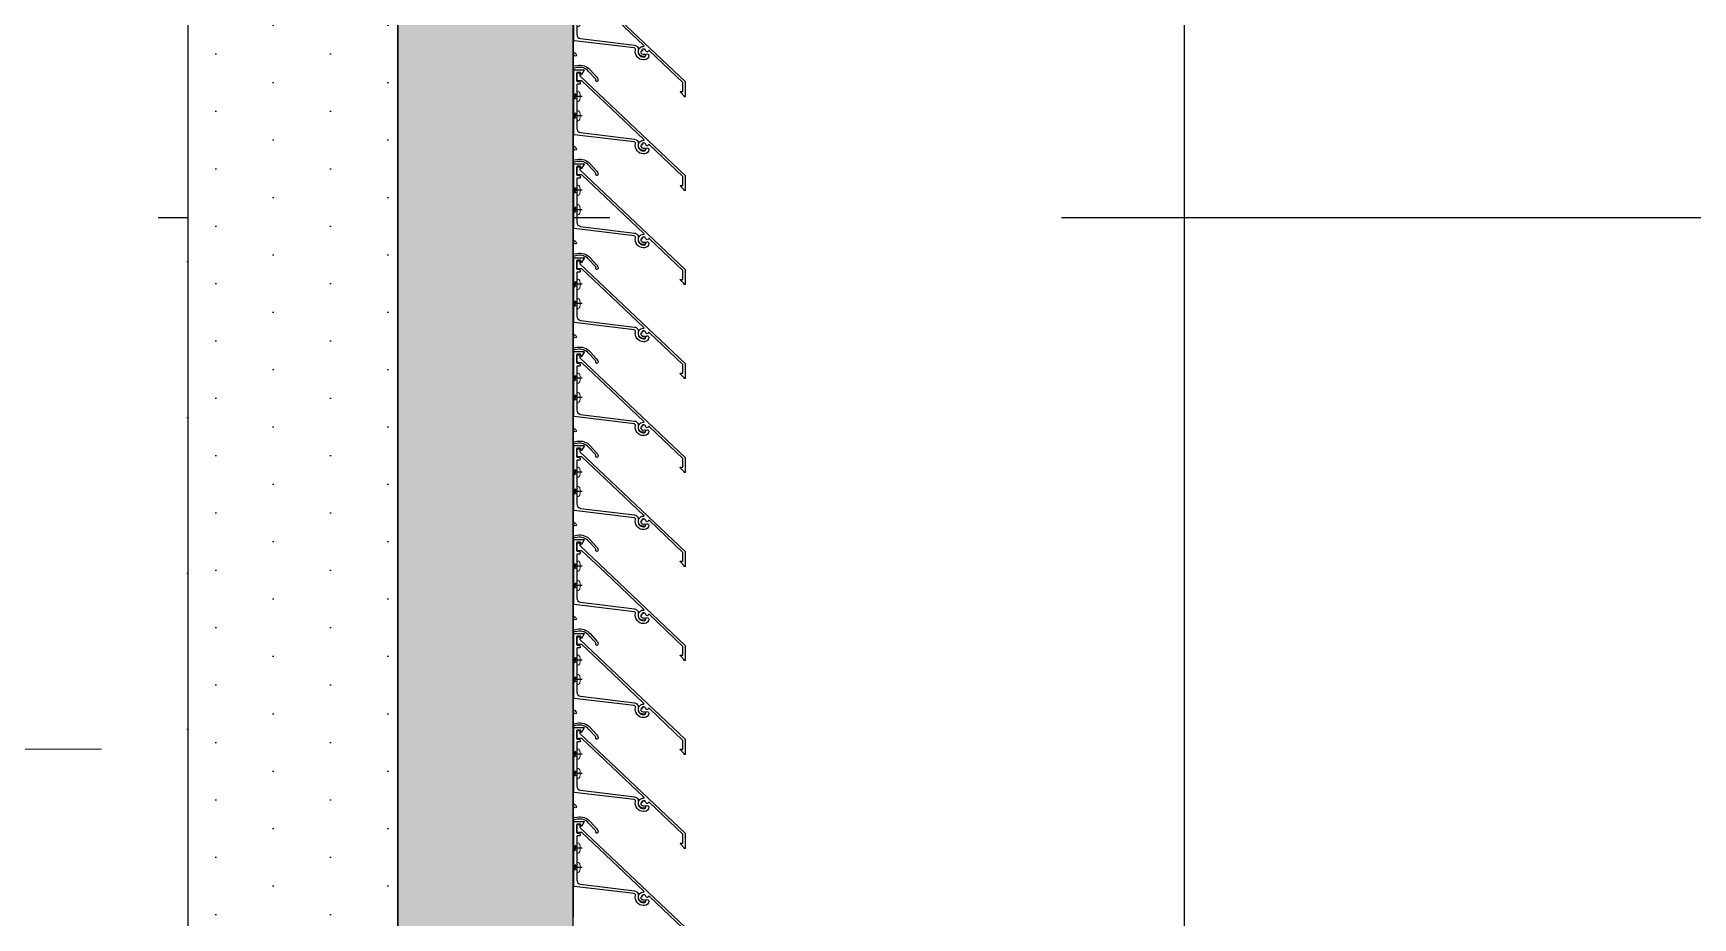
# Model space of a CAD drawing. Header units: millimetres. Extents: x 652937 to 1670132, y 1473552 to 2851037.
# Drawn here: x 720281 to 721429, y 1492168 to 1492780 of the extents above; entities that cross this region are included whole.
import ezdxf
from ezdxf.enums import TextEntityAlignment as Align

# ---------------------------------------------------------------- set-up
doc = ezdxf.new("R2010")
doc.units = ezdxf.units.MM
doc.set_wipeout_variables(frame=1)
for name, pattern in [('CENTER', [50.8, 31.75, -6.35, 6.35, -6.35]), ('HIDDEN', [0.375, 0.25, -0.125]), ('TA_GL_005.00000', [13.75, 5, -1.25, 1.25, -1.25, 5])]:
    doc.linetypes.add(name, pattern=pattern)
for name, color, linetype in [('000 - 0_SYM_DWG_GRID-BUBBLE_MAIN_COLOR_1', 7, 'Continuous'), ('000 - 0_SYM_DWG_GRIDLINE_MAIN_COLOR_251', 7, 'Continuous'), ('010 - ASPG_ACCESSORIES_MAIN_COLOR_1', 7, 'Continuous'), ('010 - ASPG_EXTR_MAIN_COLOR_2', 7, 'Continuous'), ('010 - ASPG_FLASHING_HATCH_', 7, 'Continuous'), ('010 - ASPG_FLASHING_MAIN_COLOR_2', 7, 'Continuous'), ('010 - ASPG_FLASHING_MAIN_COLOR_4', 7, 'Continuous'), ('010 - ASPG_FLASHING_WIPEOUT_', 7, 'Continuous'), ('010 - ASPG_FLASING_WIPEOUT_', 7, 'Continuous'), ('010 - ASPG_FRAMING_CUT_COLOR_4', 7, 'Continuous'), ('010 - ASPG_FRAMING_HATCH_', 7, 'Continuous'), ('010 - ASPG_FRAMING_MAIN_COLOR_2', 7, 'Continuous'), ('010 - ASPG_FRAMING_SUB_COLOR_2', 7, 'Continuous'), ('010 - ASPG_FRAMING_WIPEOUT_', 7, 'Continuous'), ('BOLT & SCREW', 7, 'Continuous'), ('Center Line', 7, 'CENTER'), ('TEXT', 7, 'Continuous')]:
    doc.layers.add(name, color=color, linetype=linetype)
doc.layers.add('010 - ASPG_EXTR_DEF_SUB', color=7, linetype='Continuous', plot=False)
for name, color, linetype, lineweight in [('12-GRID', 7, 'CENTER', 13), ('A-FLOR-E', 7, 'Continuous', 9), ('A-WALL', 7, 'Continuous', 25), ('Part', 7, 'Continuous', 0), ('SCREW', 7, 'Continuous', 5)]:
    doc.layers.add(name, color=color, linetype=linetype, lineweight=lineweight)
doc.styles.add('Arial', font='arial.ttf')
doc.styles.add('TA', font='', dxfattribs={"height": 4.5})
doc.styles.get('TA').set_extended_font_data('Cordia New')

# ---------------------------------------------------------------- blocks, each defined once
blk = doc.blocks.new('3')
at = {"layer": 'Part', "color": 7, "linetype": 'HIDDEN', "lineweight": 0, "ltscale": 5}
for p, q in [((-111.6113, -57.3933), (-125.6067, -57.3928)), ((-111.6114, -57.9383), (-125.6067, -57.9378))]:
    blk.add_line(p, q, dxfattribs=at)
at = {"layer": 'Part', "color": 7, "lineweight": 0}
blk.add_lwpolyline([(-125.6067, -57.9778), (-111.6114, -57.9783), (-111.6113, -57.3533), (-125.6067, -57.3528)], close=True, dxfattribs=at)
blk = doc.blocks.new('*U9146')
at = {"layer": '000 - 0_SYM_DWG_GRIDLINE_MAIN_COLOR_251', "color": 7, "linetype": 'ByBlock', "ltscale": 5}
blk.add_line((30, 0), (-372.229, 0), dxfattribs=at)
at = {"color": 7, "style": 'TA', "flags": 1}
blk.add_attdef('LOCATION', (6, -6), '', height=4.5, rotation=270, dxfattribs=at)
at = {"layer": '000 - 0_SYM_DWG_GRID-BUBBLE_MAIN_COLOR_1', "color": 7, "style": 'Arial'}
blk.add_attdef('GRID-HEAD', text='', height=4, rotation=270, dxfattribs=at).set_placement((56.875, 0), align=Align.MIDDLE_CENTER)
blk = doc.blocks.new('*U9153')
at = {"layer": '000 - 0_SYM_DWG_GRIDLINE_MAIN_COLOR_251', "color": 7, "linetype": 'ByBlock', "ltscale": 5}
blk.add_line((30, 0), (-526.696, 0), dxfattribs=at)
at = {"layer": '000 - 0_SYM_DWG_GRIDLINE_MAIN_COLOR_251', "color": 7}
blk.add_point((-496.696, 0), dxfattribs=at)
at = {"color": 7, "style": 'TA', "flags": 1}
blk.add_attdef('LOCATION', (6, -6), '', height=4.5, rotation=270, dxfattribs=at)
at = {"layer": '000 - 0_SYM_DWG_GRID-BUBBLE_MAIN_COLOR_1', "color": 7, "style": 'Arial'}
blk.add_attdef('GRID-HEAD', text='', height=4, rotation=270, dxfattribs=at).set_placement((98.128, 0), align=Align.MIDDLE_CENTER)
blk = doc.blocks.new('W-1-PP18-ST_ENT3_REV02_20260413-040446_PP18_ENT_3_Y_DIMS')
at = {"layer": '000 - 0_SYM_DWG_GRIDLINE_MAIN_COLOR_251', "color": 7, "linetype": 'TA_GL_005.00000'}
for name, p, xscale, yscale, zscale, rotation in [('*U9146', (20750, 1155.8), 50.00000000000017, 50.00000000000017, 50.00000000000017, 90), ('*U9153', (-4084.8, 0), 50.00000000000004, 50.00000000000004, 50.00000000000004, 180)]:
    blk.add_blockref(name, p, dxfattribs=dict(at, xscale=xscale, yscale=yscale, zscale=zscale, rotation=rotation))
blk = doc.blocks.new('W-1-PP18-ST_ENT3_REV02_20260413-050421_PP18_ENT3_MAIN_PLAN')
at = {"layer": 'A-FLOR-E'}
h = blk.add_hatch(dxfattribs=at)
h.set_pattern_fill('CROSS', scale=50, angle=210.769)
h.set_pattern_definition([(90.0083, (9903.9, -26817.58), (-317.546, 317.454), [158.75, -476.25]), (180.0083, (9983.25, -26738.2), (-317.454, -317.546), [158.75, -476.25])])
h.paths.add_polyline_path([(10552.8, -11720.1), (10552.7, -10920), (11302.5, -10919.9), (11302.6, -11720)], flags=16)
h.paths.add_polyline_path([(18712.4, -10369.2), (18712.7, -10275.1), (20062.2, -10275), (20062.2, -7304.8), (20062.2, 1006.5), (8350.2, 1013.8), (8352.6, -15559), (13097.4, -15549.9), (13097.4, -10370)])
at = {"layer": 'TEXT'}
h = blk.add_hatch(dxfattribs=at)
h.set_pattern_fill('ANSI34', scale=21.831008, angle=305.769)
h.set_pattern_definition([(230.0083, (16484.82, -22407.65), (318.622, -267.277), []), (230.0083, (16387.17, -22416.2), (318.622, -267.277), []), (230.0083, (16289.52, -22424.77), (318.622, -267.277), []), (230.0083, (16191.87, -22433.32), (318.622, -267.277), [])])
h.paths.add_polyline_path([(8351.9, -15550.1), (8350.2, 1004.8), (20060.2, 1006.6), (20061.9, -15548.3)], flags=16)
h.paths.add_polyline_path([(8201.9, -15700.1), (8201.1, 1155.7), (20210.7, 1155.9), (20211.5, -15699.8)])
at = {"layer": 'A-WALL', "color": 7, "lineweight": 13}
blk.add_lwpolyline([(20062.2, 1006.5), (20062.2, -15549.9), (8352.6, -15549.9), (8350.2, 1004.8)], close=True, dxfattribs=at)
at = {"layer": 'A-WALL', "color": 7, "linetype": 'HIDDEN', "lineweight": 13, "ltscale": 8}
blk.add_lwpolyline([(20209.9, 630), (20210.3, -2070.9)], dxfattribs=at)
at = {"color": 7}
blk.add_blockref('W-1-PP18-ST_ENT3_REV02_20260413-040446_PP18_ENT_3_Y_DIMS', (0, 0), dxfattribs=at)
at = {"color": 7, "xscale": 200.000000000001, "yscale": 200.000000000001, "zscale": 200.000000000001, "rotation": 90}
blk.add_blockref('3', (8614.4, 23052.3), dxfattribs=at)
blk = doc.blocks.new('*U9351')
at = {"layer": '12-GRID', "color": 7, "linetype": 'CENTER'}
for p, q in [((0, -6.2), (0, 2.2)), ((-4.2, -2), (4.2, -2))]:
    blk.add_line(p, q, dxfattribs=at)
at = {"layer": 'BOLT & SCREW', "color": 7}
for p, q in [((-0.6, -1.8), (-1.8, -1.6)), ((-0.6, -2.2), (-1.8, -2.4)), ((-0.5, -1.8), (-0.9, -1.6)), ((-0.5, -2.2), (-0.9, -2.4)), ((-0.2, -1.4), (-0.4, -0.2)), ((-0.2, -1.5), (-0.4, -1.1)), ((-0.2, -2.5), (-0.4, -2.9)), ((-0.2, -2.6), (-0.4, -3.8)), ((0.2, -1.4), (0.4, -0.2)), ((0.2, -1.5), (0.4, -1.1)), ((0.4, -2.9), (0.2, -2.5)), ((0.2, -2.6), (0.4, -3.8)), ((0.5, -1.8), (0.9, -1.6)), ((0.5, -2.2), (0.9, -2.4)), ((0.6, -1.8), (1.8, -1.6)), ((0.6, -2.2), (1.8, -2.4))]:
    blk.add_line(p, q, dxfattribs=at)
for points in [[(-1.8, -1.6), (-0.9, -1.6, 0.414214), (-0.4, -1.1), (-0.4, -0.2), (0.4, -0.2), (0.4, -1.1, 0.414214), (0.9, -1.6), (1.8, -1.6), (1.8, -2.4), (0.9, -2.4, 0.414214), (0.4, -2.9), (0.4, -3.8), (-0.4, -3.8), (-0.4, -2.9, 0.414214), (-0.9, -2.4), (-1.8, -2.4)], [(0.2, -2.5, -0.414214), (0.5, -2.2), (0.6, -2.2), (0.6, -1.8), (0.5, -1.8, -0.414214), (0.2, -1.5), (0.2, -1.4), (-0.2, -1.4), (-0.2, -1.5, -0.414214), (-0.5, -1.8), (-0.6, -1.8), (-0.6, -2.2), (-0.5, -2.2, -0.414214), (-0.2, -2.5), (-0.2, -2.6), (0.2, -2.6)]]:
    blk.add_lwpolyline(points, format="xyb", close=True, dxfattribs=at)
blk.add_circle((0, -2), 3.5, dxfattribs=at)
blk = doc.blocks.new('000_ASPG_TYP_FILES_20260218-010703_FRAME_EXTR_')
at = {"layer": '010 - ASPG_FRAMING_HATCH_'}
h = blk.add_hatch(dxfattribs=at)
h.set_pattern_fill('ANSI32', scale=0.1, angle=180)
edge = h.paths.add_edge_path()
edge.add_line((2, 16), (2, 2))
edge.add_line((2, 2), (39.7, 2))
edge.add_arc((39.7, 1.7), 0.3, 0, 90, ccw=False)
edge.add_line((40, 1.7), (40, 0.3))
edge.add_arc((39.7, 0.3), 0.3, -90, 0, ccw=False)
edge.add_line((39.7, 0), (0.3, 0))
edge.add_arc((0.3, 0.3), 0.3, 180, 270, ccw=False)
edge.add_line((0, 0.3), (0, 17.7))
edge.add_arc((0.3, 17.7), 0.3, 90, 180, ccw=False)
edge.add_line((0.3, 18), (22.6, 18))
edge.add_arc((22.6, 18.5), 0.5, 270, 380.2095)
edge.add_arc((26.2, 19.8), 3.35, 182.0638, 200.2095, ccw=False)
edge.add_arc((23.6, 19.7), 0.76, 2.0638, 182.0638, ccw=False)
edge.add_arc((26.2, 19.8), 1.83, 182.0638, 447.9362)
edge.add_arc((26.3, 22.4), 0.76, 87.9362, 267.9362, ccw=False)
edge.add_arc((26.2, 19.8), 3.35, 69.7905, 87.9362, ccw=False)
edge.add_arc((27.5, 23.4), 0.5, 249.7905, 360)
edge.add_line((28, 23.4), (28, 26.7))
edge.add_line((28, 26.7), (28.5, 27.2))
edge.add_line((28.5, 27.2), (28, 27.7))
edge.add_line((28, 27.7), (28, 38.6))
edge.add_line((28, 38.6), (28.5, 39.1))
edge.add_line((28.5, 39.1), (28, 39.6))
edge.add_line((28, 39.6), (28, 42.9))
edge.add_arc((27.5, 42.9), 0.5, 0, 110.2095)
edge.add_arc((26.2, 46.5), 3.35, 272.0638, 290.2095, ccw=False)
edge.add_arc((26.3, 43.9), 0.76, 92.0638, 272.0638, ccw=False)
edge.add_arc((26.2, 46.5), 1.83, 272.0638, 537.9362)
edge.add_arc((23.6, 46.6), 0.76, 177.9362, 357.9362, ccw=False)
edge.add_arc((26.2, 46.5), 3.35, 159.7905, 177.9362, ccw=False)
edge.add_arc((22.6, 47.8), 0.5, 339.7905, 450)
edge.add_line((22.6, 48.3), (0.3, 48.3))
edge.add_arc((0.3, 48.6), 0.3, 180, 270, ccw=False)
edge.add_line((0, 48.6), (0, 60))
edge.add_arc((0.3, 60), 0.3, 90, 180, ccw=False)
edge.add_line((0.3, 60.3), (5, 60.3))
edge.add_line((5, 60.3), (5, 65))
edge.add_arc((5.3, 65), 0.3, 90, 180, ccw=False)
edge.add_line((5.3, 65.3), (30, 65.3))
edge.add_line((30, 65.3), (30, 63.6))
edge.add_arc((29.7, 63.6), 0.3, -90, 0, ccw=False)
edge.add_line((29.7, 63.3), (7.3, 63.3))
edge.add_arc((7.3, 63), 0.3, 90, 180)
edge.add_line((7, 63), (7, 58.3))
edge.add_line((7, 58.3), (2.3, 58.3))
edge.add_arc((2.3, 58), 0.3, 90, 180)
edge.add_line((2, 58), (2, 50.6))
edge.add_arc((2.3, 50.6), 0.3, 180, 270)
edge.add_line((2.3, 50.3), (29.7, 50.3))
edge.add_arc((29.7, 50), 0.3, 0, 90, ccw=False)
edge.add_line((30, 50), (30, 26.7))
edge.add_line((30, 26.7), (30, 16.3))
edge.add_arc((29.7, 16.3), 0.3, -90, 0, ccw=False)
edge.add_line((29.7, 16), (2, 16))
at = {"layer": '010 - ASPG_FRAMING_CUT_COLOR_4', "color": 7}
blk.add_lwpolyline([(2, 16), (2, 2), (39.7, 2, -0.414214), (40, 1.7), (40, 0.3, -0.414214), (39.7, 0), (0.3, 0, -0.414214), (0, 0.3), (0, 17.7, -0.414214), (0.3, 18), (22.6, 18, 0.52173), (23, 18.7, -0.079342), (22.8, 19.7, -1), (24.3, 19.8, 2.296346), (26.2, 21.7, -1), (26.3, 23.2, -0.079342), (27.3, 23, 0.52173), (28, 23.4), (28, 26.7), (28.5, 27.2), (28, 27.7), (28, 38.6), (28.5, 39.1), (28, 39.6), (28, 42.9, 0.52173), (27.3, 43.3, -0.079342), (26.3, 43.1, -1), (26.2, 44.6, 2.296346), (24.3, 46.5, -1), (22.8, 46.6, -0.079342), (23, 47.6, 0.52173), (22.6, 48.3), (0.3, 48.3, -0.414214), (0, 48.6), (0, 60, -0.414214), (0.3, 60.3), (5, 60.3), (5, 65, -0.414214), (5.3, 65.3), (30, 65.3), (30, 63.6, -0.414214), (29.7, 63.3), (7.3, 63.3, 0.414214), (7, 63), (7, 58.3), (2.3, 58.3, 0.414214), (2, 58), (2, 50.6, 0.414214), (2.3, 50.3), (29.7, 50.3, -0.414214), (30, 50), (30, 26.7), (30, 16.3, -0.414214), (29.7, 16)], format="xyb", close=True, dxfattribs=at)
at = {"color": 7}
for p in [(26.2, 48.5), (26.2, 21.8)]:
    blk.add_blockref('*U9351', p, dxfattribs=at)
blk = doc.blocks.new('PZG35-9D5')
at = {"layer": 'Center Line', "color": 7}
blk.add_line((0, 3.7), (0, -10.5), dxfattribs=at)
at = {"layer": 'SCREW', "color": 7}
for p, q in [((-1.4, 0), (-1.4, -1.1)), ((1.4, 0), (1.4, -0.6)), ((-1.9, -1.4), (1.9, -0.9)), ((-1.9, -1.4), (-1.4, -1.1)), ((-1.9, -1.4), (-1.4, -1.7)), ((-1.9, -2.7), (1.9, -2.2)), ((-1.9, -2.7), (-1.4, -2.4)), ((-1.9, -2.7), (-1.4, -3)), ((-1.9, -4), (-1.4, -3.7)), ((-1.9, -4), (-1, -3.9)), ((-1.9, -4), (-1.4, -4.3)), ((-1.4, -1.1), (1.4, -0.6)), ((-1.4, -1.7), (1.4, -1.2)), ((-1.4, -1.7), (-1.4, -2.4)), ((-1.4, -2.4), (1.4, -1.9)), ((-1.4, -3), (1.4, -2.5)), ((-1.4, -3), (-1.4, -3.7)), ((-1.4, -3.7), (-0.8, -3.6)), ((-1.4, -4.3), (-1.4, -8.1)), ((-1.4, -4.3), (-1.2, -4.3)), ((0, -9.5), (-1.4, -8.1)), ((0, -9.5), (1.4, -8.1)), ((0.6, -3.3), (1.4, -3.2)), ((0.7, -3.7), (1.9, -3.5)), ((0.7, -3.9), (1.4, -3.8)), ((0.7, -4.6), (1.4, -4.5)), ((0.7, -5), (1.9, -4.8)), ((0.7, -5.2), (1.4, -5.1)), ((1.9, -0.9), (1.4, -0.6)), ((1.9, -0.9), (1.4, -1.2)), ((1.4, -1.2), (1.4, -1.9)), ((1.9, -2.2), (1.4, -1.9)), ((1.9, -2.2), (1.4, -2.5)), ((1.4, -2.5), (1.4, -3.2)), ((1.9, -3.5), (1.4, -3.2)), ((1.9, -3.5), (1.4, -3.8)), ((1.4, -3.8), (1.4, -4.5)), ((1.9, -4.8), (1.4, -4.5)), ((1.9, -4.8), (1.4, -5.1)), ((1.4, -5.1), (1.4, -8.1))]:
    blk.add_line(p, q, dxfattribs=at)
blk.add_lwpolyline([(0, -9.5), (0.7, -5.2), (0.7, -3.6, 0.417657), (0.4, -3.3, 0.108102), (-0.8, -3.6), (-1.4, -4.7)], format="xyb", dxfattribs=at)
blk = doc.blocks.new('*U9352')
at = {"layer": 'SCREW', "color": 7}
blk.add_lwpolyline([(3, 1.8, 0.09906), (0.8, 2.5), (0.8, 2.3), (-0.8, 2.3), (-0.8, 2.5, 0.09906), (-3, 1.8, 0.266588), (-3.5, 1), (-3.5, 0.2, 0.414214), (-3.3, 0), (3.3, 0, 0.414214), (3.5, 0.2), (3.5, 1, 0.266588)], format="xyb", close=True, dxfattribs=at)
blk.add_blockref('PZG35-9D5', (0, 0), dxfattribs=at)
blk = doc.blocks.new('*U9355')
at = {"color": 7}
blk.add_point((0, 0), dxfattribs=at)
at = {"layer": '010 - ASPG_ACCESSORIES_MAIN_COLOR_1', "color": 7}
blk.add_lwpolyline([(-39.7, -0.6, 0.414214), (-40, -0.9), (-40, -7.4, 0.57735), (-39.7, -7.6), (-36.6, -5.8, 0.767327), (-36.8, -5.3), (-37.9, -5.3, -0.414214), (-38.2, -5), (-38.2, -2.8, -0.414214), (-38, -2.6), (-32.2, -2.6, -0.388879), (-32, -2.8), (-31.8, -4.3, 0.388879), (-31.3, -4.8), (-30.3, -4.8, 0.414214), (-30, -4.5), (-30, -2.9, -0.414214), (-29.7, -2.6), (0.4, -2.6, -0.378969), (3.4, -5.2), (8, -42.5, 0.446593), (11.6, -45.1, -0.489802), (16.1, -48.7), (16.1, -49.4, -0.18248), (15.8, -50, -0.267949), (15.3, -50.2, 1.122115), (15.1, -52.3, 0.405004), (18.1, -49.4), (18.1, -48.7, 0.489805), (11.2, -43.1, -0.446597), (9.9, -42.3), (4.9, -0.8, 0.364176), (4.6, -0.6)], format="xyb", close=True, dxfattribs=at)
at = {"layer": '010 - ASPG_EXTR_DEF_SUB', "color": 7}
for p in [(-40, -0.5), (43.4, -76.9), (43.4, -77.5)]:
    blk.add_point(p, dxfattribs=at)
at = {"layer": '010 - ASPG_EXTR_MAIN_COLOR_2', "color": 7}
blk.add_lwpolyline([(11.4, -48.2), (11.5, -47.4), (12.2, -47.6), (12.3, -46.8, -0.535538), (14.2, -49.2, 0.991572), (15.7, -49.6, 1.157025), (8.8, -48.8, -0.688558), (8.3, -49), (-17.1, -22.2), (-32.3, -6.1), (-32.3, -2.9, 0.414312), (-32.6, -2.6), (-37.5, -2.6, 0.414116), (-37.8, -2.9), (-37.8, -4.3, 0.414214), (-37.5, -4.6), (-36, -4.6, -0.205895), (-35.8, -4.7), (33.2, -77.5), (43.1, -77.5, 0.668179), (43.4, -77), (40.5, -74.2, 0.668179), (40, -74.4), (40, -76), (33.9, -76), (11.9, -52.8, -0.558354), (12.1, -52, 0.766275), (12, -50.4, -0.438583), (10.7, -48.1)], format="xyb", close=True, dxfattribs=at)
at = {"layer": 'SCREW', "color": 7, "rotation": 180}
for p in [(-21.6, -2.5), (-8.2, -2.5)]:
    blk.add_blockref('*U9352', p, dxfattribs=at)
blk = doc.blocks.new('*U8775')
at = {"color": 7}
blk.add_wipeout([(1846.3, 4), (60, 4), (60, 69.3), (1846.3, 69.3)], dxfattribs=at).dxf.layer = '010 - ASPG_FRAMING_WIPEOUT_'
at = {"layer": '010 - ASPG_FRAMING_MAIN_COLOR_2', "color": 7}
blk.add_lwpolyline([(1816.3, 69.3), (90, 69.3), (90, 6), (1816.3, 6)], close=True, dxfattribs=at)
at = {"layer": '010 - ASPG_FRAMING_SUB_COLOR_2', "color": 7}
for points in [[(1846.3, 4), (60, 4), (60, 69.3), (1846.3, 69.3)], [(60, 2), (60, 4), (1846.3, 4), (1846.3, 2)]]:
    blk.add_lwpolyline(points, close=True, dxfattribs=at)
at = {"color": 7, "rotation": 180}
for p in [(116.3, 69.3), (181.3, 69.3), (246.3, 69.3), (311.3, 69.3), (376.3, 69.3), (441.3, 69.3), (506.3, 69.3), (571.3, 69.3), (636.3, 69.3), (701.3, 69.3)]:
    blk.add_blockref('*U9355', p, dxfattribs=at)
at = {"color": 7}
blk.add_blockref('000_ASPG_TYP_FILES_20260218-010703_FRAME_EXTR_', (60, 4), dxfattribs=at)
blk = doc.blocks.new('*U8776')
at = {"layer": '010 - ASPG_EXTR_DEF_SUB', "color": 7}
for p in [(1105, 0), (1170, 0), (1235, 0), (1300, 0), (1365, 0), (1430, 0), (1495, 0), (1560, 0), (1625, 0)]:
    blk.add_point(p, dxfattribs=at)
at = {"layer": '010 - ASPG_EXTR_MAIN_COLOR_2', "color": 7}
for points in [[(1072.5, 68.6), (1080.9, 68.6, -0.607385), (1081.4, 67.6, -0.045829), (1062.8, 45.8, -0.560492)], [(1050.6, 33.1, 0.077048), (1083.7, 68.4, -0.247674), (1084, 68.6), (1086, 68.6, -0.044131), (1086.5, 68.5, -0.125846), (1089, 67.2, -0.098851), (1089.8, 66, -0.205828), (1089.8, 61.2, -0.115116), (1086.4, 57.2, 0.822373), (1087.5, 56.1, 0.109185), (1091.1, 60.6, 0.208323), (1091.2, 66.6, 0.100528), (1090, 68.3, 0.145116), (1086.3, 70.1), (1070.8, 70.1, 0.433659)]]:
    blk.add_lwpolyline(points, format="xyb", dxfattribs=at)
for points in [[(1135.8, 70.1, 0.433659), (1135.5, 69.7), (1135.8, 64, 0.082069), (1135.9, 63.9, 0.720654), (1137.3, 64, 0.079224), (1137.3, 64.1), (1137.1, 68.1, -0.433659), (1137.5, 68.6), (1145.9, 68.6, -0.607385), (1146.4, 67.6, -0.045829), (1127.8, 45.8, -0.560492), (1127.3, 45.9, 0.31786), (1124.2, 48.2, 0.953288), (1124.1, 46.7, -2.423004), (1122.3, 44.9, 0.952315), (1120.7, 44.8, 0.300821), (1122.9, 41.8, -0.560492), (1123, 41.3, -0.019425), (1113.6, 33.5, -0.552501), (1113.1, 33.6, 0.344461), (1110, 36.3, 0.952015), (1109.9, 34.8, -2.423186), (1108, 33, 0.952015), (1106.5, 32.8, 0.2854), (1108.5, 29.9, -0.553378), (1108.6, 29.4, 0.030674), (1093.5, 15.1, 0.4171), (1094.1, 5.3, 0.935553), (1095.1, 6.4, -0.43441), (1094.8, 14.3, -0.014998), (1101.9, 21.5, -0.738349), (1104.9, 19.8, 0.004917), (1101.8, 4.8, 0.263611), (1104.9, -4.5), (1110, -9.1, 0.125884), (1111.3, -9.8, 0.044275), (1112.1, -9.9, 1.107655), (1112.1, -8.3, -0.215596), (1111, -8), (1105.9, -3.3, -0.263611), (1103.3, 4.5, -0.004855), (1106.3, 19.3, 0.23396), (1105.8, 22, -0.24081), (1105.7, 24.9, -0.104157), (1105.8, 25), (1108, 26.9, -0.229021), (1110.7, 26.9, -0.381721), (1115.3, 9.1, 0.977382), (1116.6, 8.4, 0.361105), (1112.4, 27.5, -0.496126), (1112.4, 30.7, 0.003188), (1114.1, 31.9, -0.002827), (1115.6, 33.1, 0.077048), (1148.7, 68.4, -0.247674), (1149, 68.6), (1151, 68.6, -0.044131), (1151.5, 68.5, -0.125846), (1154, 67.2, -0.098851), (1154.8, 66, -0.205828), (1154.8, 61.2, -0.115116), (1151.4, 57.2, 0.822373), (1152.5, 56.1, 0.109185), (1156.1, 60.6, 0.208323), (1156.2, 66.6, 0.100528), (1155, 68.3, 0.145116), (1151.3, 70.1)], [(1200.8, 70.1, 0.433659), (1200.5, 69.7), (1200.8, 64, 0.082069), (1200.9, 63.9, 0.720654), (1202.3, 64, 0.079224), (1202.3, 64.1), (1202.1, 68.1, -0.433659), (1202.5, 68.6), (1210.9, 68.6, -0.607385), (1211.4, 67.6, -0.045829), (1192.8, 45.8, -0.560492), (1192.3, 45.9, 0.31786), (1189.2, 48.2, 0.953288), (1189.1, 46.7, -2.423004), (1187.3, 44.9, 0.952315), (1185.7, 44.8, 0.300821), (1187.9, 41.8, -0.560492), (1188, 41.3, -0.019425), (1178.6, 33.5, -0.552501), (1178.1, 33.6, 0.344461), (1175, 36.3, 0.952015), (1174.9, 34.8, -2.423186), (1173, 33, 0.952015), (1171.5, 32.8, 0.2854), (1173.5, 29.9, -0.553378), (1173.6, 29.4, 0.030674), (1158.5, 15.1, 0.4171), (1159.1, 5.3, 0.935553), (1160.1, 6.4, -0.43441), (1159.8, 14.3, -0.014998), (1166.9, 21.5, -0.738349), (1169.9, 19.8, 0.004917), (1166.8, 4.8, 0.263611), (1169.9, -4.5), (1175, -9.1, 0.125884), (1176.3, -9.8, 0.044275), (1177.1, -9.9, 1.107655), (1177.1, -8.3, -0.215596), (1176, -8), (1170.9, -3.3, -0.263611), (1168.3, 4.5, -0.004855), (1171.3, 19.3, 0.23396), (1170.8, 22, -0.24081), (1170.7, 24.9, -0.104157), (1170.8, 25), (1173, 26.9, -0.229021), (1175.7, 26.9, -0.381721), (1180.3, 9.1, 0.977382), (1181.6, 8.4, 0.361105), (1177.4, 27.5, -0.496126), (1177.4, 30.7, 0.003188), (1179.1, 31.9, -0.002827), (1180.6, 33.1, 0.077048), (1213.7, 68.4, -0.247674), (1214, 68.6), (1216, 68.6, -0.044131), (1216.5, 68.5, -0.125846), (1219, 67.2, -0.098851), (1219.8, 66, -0.205828), (1219.8, 61.2, -0.115116), (1216.4, 57.2, 0.822373), (1217.5, 56.1, 0.109185), (1221.1, 60.6, 0.208323), (1221.2, 66.6, 0.100528), (1220, 68.3, 0.145116), (1216.3, 70.1)], [(1265.8, 70.1, 0.433659), (1265.5, 69.7), (1265.8, 64, 0.082069), (1265.9, 63.9, 0.720654), (1267.3, 64, 0.079224), (1267.3, 64.1), (1267.1, 68.1, -0.433659), (1267.5, 68.6), (1275.9, 68.6, -0.607385), (1276.4, 67.6, -0.045829), (1257.8, 45.8, -0.560492), (1257.3, 45.9, 0.31786), (1254.2, 48.2, 0.953288), (1254.1, 46.7, -2.423004), (1252.3, 44.9, 0.952315), (1250.7, 44.8, 0.300821), (1252.9, 41.8, -0.560492), (1253, 41.3, -0.019425), (1243.6, 33.5, -0.552501), (1243.1, 33.6, 0.344461), (1240, 36.3, 0.952015), (1239.9, 34.8, -2.423186), (1238, 33, 0.952015), (1236.5, 32.8, 0.2854), (1238.5, 29.9, -0.553378), (1238.6, 29.4, 0.030674), (1223.5, 15.1, 0.4171), (1224.1, 5.3, 0.935553), (1225.1, 6.4, -0.43441), (1224.8, 14.3, -0.014998), (1231.9, 21.5, -0.738349), (1234.9, 19.8, 0.004917), (1231.8, 4.8, 0.263611), (1234.9, -4.5), (1240, -9.1, 0.125884), (1241.3, -9.8, 0.044275), (1242.1, -9.9, 1.107655), (1242.1, -8.3, -0.215596), (1241, -8), (1235.9, -3.3, -0.263611), (1233.3, 4.5, -0.004855), (1236.3, 19.3, 0.23396), (1235.8, 22, -0.24081), (1235.7, 24.9, -0.104157), (1235.8, 25), (1238, 26.9, -0.229021), (1240.7, 26.9, -0.381721), (1245.3, 9.1, 0.977382), (1246.6, 8.4, 0.361105), (1242.4, 27.5, -0.496126), (1242.4, 30.7, 0.003188), (1244.1, 31.9, -0.002827), (1245.6, 33.1, 0.077048), (1278.7, 68.4, -0.247674), (1279, 68.6), (1281, 68.6, -0.044131), (1281.5, 68.5, -0.125846), (1284, 67.2, -0.098851), (1284.8, 66, -0.205828), (1284.8, 61.2, -0.115116), (1281.4, 57.2, 0.822373), (1282.5, 56.1, 0.109185), (1286.1, 60.6, 0.208323), (1286.2, 66.6, 0.100528), (1285, 68.3, 0.145116), (1281.3, 70.1)], [(1330.8, 70.1, 0.433659), (1330.5, 69.7), (1330.8, 64, 0.082069), (1330.9, 63.9, 0.720654), (1332.3, 64, 0.079224), (1332.3, 64.1), (1332.1, 68.1, -0.433659), (1332.5, 68.6), (1340.9, 68.6, -0.607385), (1341.4, 67.6, -0.045829), (1322.8, 45.8, -0.560492), (1322.3, 45.9, 0.31786), (1319.2, 48.2, 0.953288), (1319.1, 46.7, -2.423004), (1317.3, 44.9, 0.952315), (1315.7, 44.8, 0.300821), (1317.9, 41.8, -0.560492), (1318, 41.3, -0.019425), (1308.6, 33.5, -0.552501), (1308.1, 33.6, 0.344461), (1305, 36.3, 0.952015), (1304.9, 34.8, -2.423186), (1303, 33, 0.952015), (1301.5, 32.8, 0.2854), (1303.5, 29.9, -0.553378), (1303.6, 29.4, 0.030674), (1288.5, 15.1, 0.4171), (1289.1, 5.3, 0.935553), (1290.1, 6.4, -0.43441), (1289.8, 14.3, -0.014998), (1296.9, 21.5, -0.738349), (1299.9, 19.8, 0.004917), (1296.8, 4.8, 0.263611), (1299.9, -4.5), (1305, -9.1, 0.125884), (1306.3, -9.8, 0.044275), (1307.1, -9.9, 1.107655), (1307.1, -8.3, -0.215596), (1306, -8), (1300.9, -3.3, -0.263611), (1298.3, 4.5, -0.004855), (1301.3, 19.3, 0.23396), (1300.8, 22, -0.24081), (1300.7, 24.9, -0.104157), (1300.8, 25), (1303, 26.9, -0.229021), (1305.7, 26.9, -0.381721), (1310.3, 9.1, 0.977382), (1311.6, 8.4, 0.361105), (1307.4, 27.5, -0.496126), (1307.4, 30.7, 0.003188), (1309.1, 31.9, -0.002827), (1310.6, 33.1, 0.077048), (1343.7, 68.4, -0.247674), (1344, 68.6), (1346, 68.6, -0.044131), (1346.5, 68.5, -0.125846), (1349, 67.2, -0.098851), (1349.8, 66, -0.205828), (1349.8, 61.2, -0.115116), (1346.4, 57.2, 0.822373), (1347.5, 56.1, 0.109185), (1351.1, 60.6, 0.208323), (1351.2, 66.6, 0.100528), (1350, 68.3, 0.145116), (1346.3, 70.1)], [(1395.8, 70.1, 0.433659), (1395.5, 69.7), (1395.8, 64, 0.082069), (1395.9, 63.9, 0.720654), (1397.3, 64, 0.079224), (1397.3, 64.1), (1397.1, 68.1, -0.433659), (1397.5, 68.6), (1405.9, 68.6, -0.607385), (1406.4, 67.6, -0.045829), (1387.8, 45.8, -0.560492), (1387.3, 45.9, 0.31786), (1384.2, 48.2, 0.953288), (1384.1, 46.7, -2.423004), (1382.3, 44.9, 0.952315), (1380.7, 44.8, 0.300821), (1382.9, 41.8, -0.560492), (1383, 41.3, -0.019425), (1373.6, 33.5, -0.552501), (1373.1, 33.6, 0.344461), (1370, 36.3, 0.952015), (1369.9, 34.8, -2.423186), (1368, 33, 0.952015), (1366.5, 32.8, 0.2854), (1368.5, 29.9, -0.553378), (1368.6, 29.4, 0.030674), (1353.5, 15.1, 0.4171), (1354.1, 5.3, 0.935553), (1355.1, 6.4, -0.43441), (1354.8, 14.3, -0.014998), (1361.9, 21.5, -0.738349), (1364.9, 19.8, 0.004917), (1361.8, 4.8, 0.263611), (1364.9, -4.5), (1370, -9.1, 0.125884), (1371.3, -9.8, 0.044275), (1372.1, -9.9, 1.107655), (1372.1, -8.3, -0.215596), (1371, -8), (1365.9, -3.3, -0.263611), (1363.3, 4.5, -0.004855), (1366.3, 19.3, 0.23396), (1365.8, 22, -0.24081), (1365.7, 24.9, -0.104157), (1365.8, 25), (1368, 26.9, -0.229021), (1370.7, 26.9, -0.381721), (1375.3, 9.1, 0.977382), (1376.6, 8.4, 0.361105), (1372.4, 27.5, -0.496126), (1372.4, 30.7, 0.003188), (1374.1, 31.9, -0.002827), (1375.6, 33.1, 0.077048), (1408.7, 68.4, -0.247674), (1409, 68.6), (1411, 68.6, -0.044131), (1411.5, 68.5, -0.125846), (1414, 67.2, -0.098851), (1414.8, 66, -0.205828), (1414.8, 61.2, -0.115116), (1411.4, 57.2, 0.822373), (1412.5, 56.1, 0.109185), (1416.1, 60.6, 0.208323), (1416.2, 66.6, 0.100528), (1415, 68.3, 0.145116), (1411.3, 70.1)], [(1460.8, 70.1, 0.433659), (1460.5, 69.7), (1460.8, 64, 0.082069), (1460.9, 63.9, 0.720654), (1462.3, 64, 0.079224), (1462.3, 64.1), (1462.1, 68.1, -0.433659), (1462.5, 68.6), (1470.9, 68.6, -0.607385), (1471.4, 67.6, -0.045829), (1452.8, 45.8, -0.560492), (1452.3, 45.9, 0.31786), (1449.2, 48.2, 0.953288), (1449.1, 46.7, -2.423004), (1447.3, 44.9, 0.952315), (1445.7, 44.8, 0.300821), (1447.9, 41.8, -0.560492), (1448, 41.3, -0.019425), (1438.6, 33.5, -0.552501), (1438.1, 33.6, 0.344461), (1435, 36.3, 0.952015), (1434.9, 34.8, -2.423186), (1433, 33, 0.952015), (1431.5, 32.8, 0.2854), (1433.5, 29.9, -0.553378), (1433.6, 29.4, 0.030674), (1418.5, 15.1, 0.4171), (1419.1, 5.3, 0.935553), (1420.1, 6.4, -0.43441), (1419.8, 14.3, -0.014998), (1426.9, 21.5, -0.738349), (1429.9, 19.8, 0.004917), (1426.8, 4.8, 0.263611), (1429.9, -4.5), (1435, -9.1, 0.125884), (1436.3, -9.8, 0.044275), (1437.1, -9.9, 1.107655), (1437.1, -8.3, -0.215596), (1436, -8), (1430.9, -3.3, -0.263611), (1428.3, 4.5, -0.004855), (1431.3, 19.3, 0.23396), (1430.8, 22, -0.24081), (1430.7, 24.9, -0.104157), (1430.8, 25), (1433, 26.9, -0.229021), (1435.7, 26.9, -0.381721), (1440.3, 9.1, 0.977382), (1441.6, 8.4, 0.361105), (1437.4, 27.5, -0.496126), (1437.4, 30.7, 0.003188), (1439.1, 31.9, -0.002827), (1440.6, 33.1, 0.077048), (1473.7, 68.4, -0.247674), (1474, 68.6), (1476, 68.6, -0.044131), (1476.5, 68.5, -0.125846), (1479, 67.2, -0.098851), (1479.8, 66, -0.205828), (1479.8, 61.2, -0.115116), (1476.4, 57.2, 0.822373), (1477.5, 56.1, 0.109185), (1481.1, 60.6, 0.208323), (1481.2, 66.6, 0.100528), (1480, 68.3, 0.145116), (1476.3, 70.1)], [(1525.8, 70.1, 0.433659), (1525.5, 69.7), (1525.8, 64, 0.082069), (1525.9, 63.9, 0.720654), (1527.3, 64, 0.079224), (1527.3, 64.1), (1527.1, 68.1, -0.433659), (1527.5, 68.6), (1535.9, 68.6, -0.607385), (1536.4, 67.6, -0.045829), (1517.8, 45.8, -0.560492), (1517.3, 45.9, 0.31786), (1514.2, 48.2, 0.953288), (1514.1, 46.7, -2.423004), (1512.3, 44.9, 0.952315), (1510.7, 44.8, 0.300821), (1512.9, 41.8, -0.560492), (1513, 41.3, -0.019425), (1503.6, 33.5, -0.552501), (1503.1, 33.6, 0.344461), (1500, 36.3, 0.952015), (1499.9, 34.8, -2.423186), (1498, 33, 0.952015), (1496.5, 32.8, 0.2854), (1498.5, 29.9, -0.553378), (1498.6, 29.4, 0.030674), (1483.5, 15.1, 0.4171), (1484.1, 5.3, 0.935553), (1485.1, 6.4, -0.43441), (1484.8, 14.3, -0.014998), (1491.9, 21.5, -0.738349), (1494.9, 19.8, 0.004917), (1491.8, 4.8, 0.263611), (1494.9, -4.5), (1500, -9.1, 0.125884), (1501.3, -9.8, 0.044275), (1502.1, -9.9, 1.107655), (1502.1, -8.3, -0.215596), (1501, -8), (1495.9, -3.3, -0.263611), (1493.3, 4.5, -0.004855), (1496.3, 19.3, 0.23396), (1495.8, 22, -0.24081), (1495.7, 24.9, -0.104157), (1495.8, 25), (1498, 26.9, -0.229021), (1500.7, 26.9, -0.381721), (1505.3, 9.1, 0.977382), (1506.6, 8.4, 0.361105), (1502.4, 27.5, -0.496126), (1502.4, 30.7, 0.003188), (1504.1, 31.9, -0.002827), (1505.6, 33.1, 0.077048), (1538.7, 68.4, -0.247674), (1539, 68.6), (1541, 68.6, -0.044131), (1541.5, 68.5, -0.125846), (1544, 67.2, -0.098851), (1544.8, 66, -0.205828), (1544.8, 61.2, -0.115116), (1541.4, 57.2, 0.822373), (1542.5, 56.1, 0.109185), (1546.1, 60.6, 0.208323), (1546.2, 66.6, 0.100528), (1545, 68.3, 0.145116), (1541.3, 70.1)], [(1590.8, 70.1, 0.433659), (1590.5, 69.7), (1590.8, 64, 0.082069), (1590.9, 63.9, 0.720654), (1592.3, 64, 0.079224), (1592.3, 64.1), (1592.1, 68.1, -0.433659), (1592.5, 68.6), (1600.9, 68.6, -0.607385), (1601.4, 67.6, -0.045829), (1582.8, 45.8, -0.560492), (1582.3, 45.9, 0.31786), (1579.2, 48.2, 0.953288), (1579.1, 46.7, -2.423004), (1577.3, 44.9, 0.952315), (1575.7, 44.8, 0.300821), (1577.9, 41.8, -0.560492), (1578, 41.3, -0.019425), (1568.6, 33.5, -0.552501), (1568.1, 33.6, 0.344461), (1565, 36.3, 0.952015), (1564.9, 34.8, -2.423186), (1563, 33, 0.952015), (1561.5, 32.8, 0.2854), (1563.5, 29.9, -0.553378), (1563.6, 29.4, 0.030674), (1548.5, 15.1, 0.4171), (1549.1, 5.3, 0.935553), (1550.1, 6.4, -0.43441), (1549.8, 14.3, -0.014998), (1556.9, 21.5, -0.738349), (1559.9, 19.8, 0.004917), (1556.8, 4.8, 0.263611), (1559.9, -4.5), (1565, -9.1, 0.125884), (1566.3, -9.8, 0.044275), (1567.1, -9.9, 1.107655), (1567.1, -8.3, -0.215596), (1566, -8), (1560.9, -3.3, -0.263611), (1558.3, 4.5, -0.004855), (1561.3, 19.3, 0.23396), (1560.8, 22, -0.24081), (1560.7, 24.9, -0.104157), (1560.8, 25), (1563, 26.9, -0.229021), (1565.7, 26.9, -0.381721), (1570.3, 9.1, 0.977382), (1571.6, 8.4, 0.361105), (1567.4, 27.5, -0.496126), (1567.4, 30.7, 0.003188), (1569.1, 31.9, -0.002827), (1570.6, 33.1, 0.077048), (1603.7, 68.4, -0.247674), (1604, 68.6), (1606, 68.6, -0.044131), (1606.5, 68.5, -0.125846), (1609, 67.2, -0.098851), (1609.8, 66, -0.205828), (1609.8, 61.2, -0.115116), (1606.4, 57.2, 0.822373), (1607.5, 56.1, 0.109185), (1611.1, 60.6, 0.208323), (1611.2, 66.6, 0.100528), (1610, 68.3, 0.145116), (1606.3, 70.1)], [(1655.8, 70.1, 0.433659), (1655.5, 69.7), (1655.8, 64, 0.082069), (1655.9, 63.9, 0.720654), (1657.3, 64, 0.079224), (1657.3, 64.1), (1657.1, 68.1, -0.433659), (1657.5, 68.6), (1665.9, 68.6, -0.607385), (1666.4, 67.6, -0.045829), (1647.8, 45.8, -0.560492), (1647.3, 45.9, 0.31786), (1644.2, 48.2, 0.953288), (1644.1, 46.7, -2.423004), (1642.3, 44.9, 0.952315), (1640.7, 44.8, 0.300821), (1642.9, 41.8, -0.560492), (1643, 41.3, -0.019425), (1633.6, 33.5, -0.552501), (1633.1, 33.6, 0.344461), (1630, 36.3, 0.952015), (1629.9, 34.8, -2.423186), (1628, 33, 0.952015), (1626.5, 32.8, 0.2854), (1628.5, 29.9, -0.553378), (1628.6, 29.4, 0.030674), (1613.5, 15.1, 0.4171), (1614.1, 5.3, 0.935553), (1615.1, 6.4, -0.43441), (1614.8, 14.3, -0.014998), (1621.9, 21.5, -0.738349), (1624.9, 19.8, 0.004917), (1621.8, 4.8, 0.263611), (1624.9, -4.5), (1630, -9.1, 0.125884), (1631.3, -9.8, 0.044275), (1632.1, -9.9, 1.107655), (1632.1, -8.3, -0.215596), (1631, -8), (1625.9, -3.3, -0.263611), (1623.3, 4.5, -0.004855), (1626.3, 19.3, 0.23396), (1625.8, 22, -0.24081), (1625.7, 24.9, -0.104157), (1625.8, 25), (1628, 26.9, -0.229021), (1630.7, 26.9, -0.381721), (1635.3, 9.1, 0.977382), (1636.6, 8.4, 0.361105), (1632.4, 27.5, -0.496126), (1632.4, 30.7, 0.003188), (1634.1, 31.9, -0.002827), (1635.6, 33.1, 0.077048), (1668.7, 68.4, -0.247674), (1669, 68.6), (1671, 68.6, -0.044131), (1671.5, 68.5, -0.125846), (1674, 67.2, -0.098851), (1674.8, 66, -0.205828), (1674.8, 61.2, -0.115116), (1671.4, 57.2, 0.822373), (1672.5, 56.1, 0.109185), (1676.1, 60.6, 0.208323), (1676.2, 66.6, 0.100528), (1675, 68.3, 0.145116), (1671.3, 70.1)]]:
    blk.add_lwpolyline(points, format="xyb", close=True, dxfattribs=at)
at = {"color": 7, "rotation": 179.999999999989}
for p in [(1124.1, 42.9), (1189.1, 42.9), (1254.1, 42.9), (1319.1, 42.9), (1384.1, 42.9), (1449.1, 42.9), (1514.1, 42.9), (1579.1, 42.9), (1644.1, 42.9), (1109.9, 30.9), (1174.9, 30.9), (1239.9, 30.9), (1304.9, 30.9), (1369.9, 30.9), (1434.9, 30.9), (1499.9, 30.9), (1564.9, 30.9), (1629.9, 30.9)]:
    blk.add_blockref('*U9351', p, dxfattribs=at)
blk = doc.blocks.new('W-1-PP18-ST_ENT3_REV02_20260413-054934_PP18_ENT3_ASPG_MAIN_PL')
at = {"color": 7, "xscale": -1, "rotation": 270}
blk.add_blockref('*U8775', (20258, -574), dxfattribs=at)
at = {"color": 7, "xscale": -1, "rotation": 90}
blk.add_blockref('*U8776', (20334.7, 1207.1), dxfattribs=at)
blk = doc.blocks.new('*U9050')
at = {"color": 7}
blk.add_wipeout([(0, -52), (1725, -52), (1579.9, -197.1), (0, -197.1)], dxfattribs=at).dxf.layer = '010 - ASPG_FLASHING_WIPEOUT_'
at = {"layer": '010 - ASPG_FLASHING_HATCH_'}
h = blk.add_hatch(dxfattribs=at)
h.set_pattern_fill('DOTS', scale=0.5)
h.set_pattern_definition([(0, (0, 0), (19.84375, 39.6875), [0, -39.6875])])
h.paths.add_polyline_path([(0, -52), (1725, -52), (1579.9, -197.1), (0, -197.1)])
at = {"layer": '010 - ASPG_FLASHING_MAIN_COLOR_2', "color": 7}
blk.add_lwpolyline([(0, -52), (1725, -52), (1579.9, -197.1), (0, -197.1)], close=True, dxfattribs=at)
at = {"color": 7}
blk.add_wipeout([(0, 69.3), (1846.3, 69.3), (1725, -52), (0, -52)], dxfattribs=at).dxf.layer = '010 - ASPG_FLASING_WIPEOUT_'
at = {"layer": '010 - ASPG_FLASHING_HATCH_'}
h = blk.add_hatch(dxfattribs=at)
h.set_pattern_fill('DOTS', scale=0.1)
h.set_pattern_definition([(0, (0, 0), (3.96875, 7.9375), [0, -7.9375])])
h.paths.add_polyline_path([(0, 69.3), (1846.3, 69.3), (1725, -52), (0, -52)])
at = {"layer": '010 - ASPG_FLASHING_MAIN_COLOR_4', "color": 7}
blk.add_lwpolyline([(0, 69.3), (1846.3, 69.3), (1725, -52), (0, -52)], close=True, dxfattribs=at)
blk = doc.blocks.new('W-1-PP18-ST_ENT3_REV02_20260618-221618_LOPF_FLASHING')
at = {"color": 7, "xscale": -1, "rotation": 270}
blk.add_blockref('*U9050', (20391.5, -524.8), dxfattribs=at)

msp = doc.modelspace()

# ---------------------------------------------------------------- block references
at = {"color": 7}
msp.add_blockref('W-1-PP18-ST_ENT3_REV02_20260413-050421_PP18_ENT3_MAIN_PLAN', (700327.4222, 1492652.7123), dxfattribs=at)

# ---------------------------------------------------------------- next in the draw order: block references
msp.add_blockref('W-1-PP18-ST_ENT3_REV02_20260413-054934_PP18_ENT3_ASPG_MAIN_PL', (700327.4222, 1492652.7123), dxfattribs=at)

# ---------------------------------------------------------------- next in the draw order: block references
msp.add_blockref('W-1-PP18-ST_ENT3_REV02_20260618-221618_LOPF_FLASHING', (700193.9006, 1492603.5552), dxfattribs=at)

doc.saveas('drawing.dxf')
